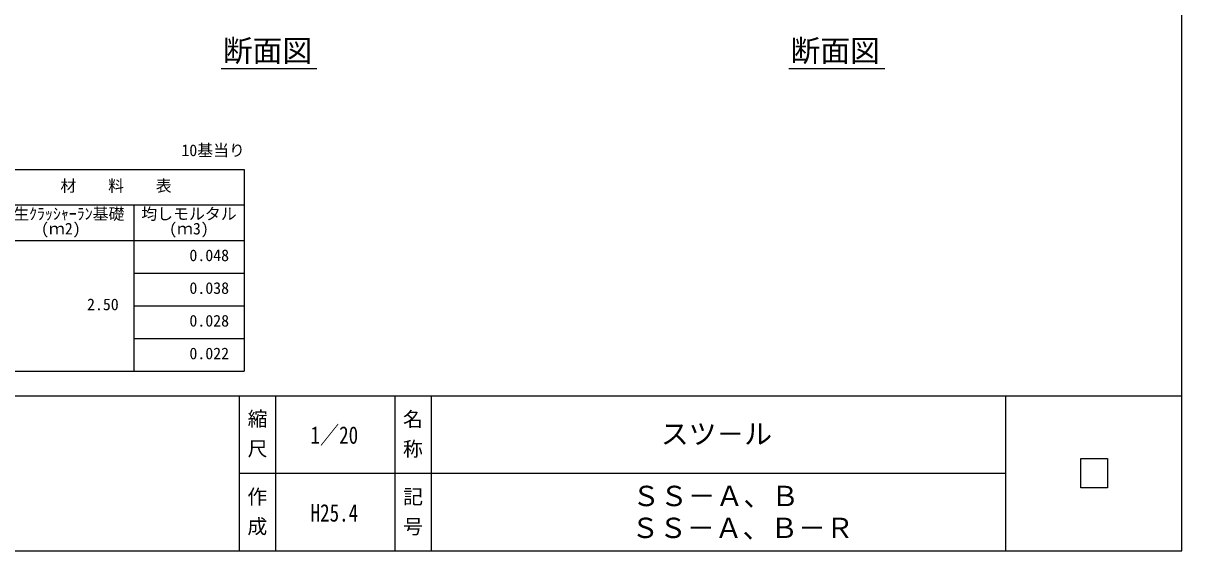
# Model space of a CAD drawing. Units: millimetres at full size, sheet at 1:20; details may follow other scales. Extents: x 103 to 5579, y 2009 to 5743.
# Drawn here: x 2640 to 5579, y 2009 to 3348 of the extents above; entities that cross this region are included whole.
import ezdxf
from ezdxf.enums import TextEntityAlignment as Align

# ---------------------------------------------------------------- set-up
doc = ezdxf.new("R2010")
doc.units = ezdxf.units.MM
doc.header["$LTSCALE"] = 20
for name, color, linetype, lineweight in [('0_2', 7, 'Continuous', 25), ('_0-0_', 7, 'Continuous', 25), ('寸法', 3, 'Continuous', 25)]:
    doc.layers.add(name, color=color, linetype=linetype, lineweight=lineweight)
doc.styles.add('@ＭＳ ゴシック', font='')
doc.styles.add('ＭＳ ゴシック', font='')
doc.styles.get('@ＭＳ ゴシック').set_extended_font_data('@MS Gothic')
doc.styles.get('ＭＳ ゴシック').set_extended_font_data('MS Gothic')

msp = doc.modelspace()

# ---------------------------------------------------------------- linework, layer by layer
at = {"layer": '0_2'}
for p, q in [((2180.47, 2977.19), (3200.47, 2977.19)), ((3200.47, 2977.19), (3200.47, 2465.19)), ((2550.47, 2887.19), (3200.47, 2887.19)), ((2920.47, 2887.19), (2920.47, 2465.19)), ((2180.47, 2797.19), (3200.47, 2797.19)), ((2920.47, 2714.19), (3200.47, 2714.19)), ((2920.47, 2631.19), (3200.47, 2631.19)), ((2920.47, 2548.19), (3200.47, 2548.19)), ((2180.47, 2465.19), (3200.47, 2465.19)), ((5131.73, 2205.95), (3187.83, 2205.95))]:
    msp.add_line(p, q, dxfattribs=at)
msp.add_lwpolyline([(5322.77, 2243.66), (5391.22, 2243.66), (5391.22, 2169.53), (5322.77, 2169.53)], close=True, dxfattribs=at)
at = {"layer": '_0-0_', "color": 6}
msp.add_line((103.15, 2402.53), (5579.41, 2402.53), dxfattribs=at)
at = {"layer": '_0-0_'}
for p, q in [((3187.83, 2402.53), (3187.83, 2009.37)), ((3279.75, 2402.53), (3279.75, 2009.37)), ((3582.71, 2402.53), (3582.71, 2009.6)), ((3674.63, 2402.53), (3674.63, 2009.37)), ((5131.73, 2402.53), (5131.73, 2009.37))]:
    msp.add_line(p, q, dxfattribs=at)
at = {"layer": '_0-0_', "color": 6}
msp.add_lwpolyline([(5579.41, 5633), (103.15, 5633), (103.15, 2009.37), (5579.41, 2009.37)], close=True, dxfattribs=at)
at = {"layer": '寸法'}
for p, q in [((3142.23, 3232.87), (3385.17, 3232.87)), ((4582.73, 3232.87), (4825.67, 3232.87))]:
    msp.add_line(p, q, dxfattribs=at)

# ---------------------------------------------------------------- texts
at = {"layer": '_0-0_', "style": 'ＭＳ ゴシック'}
for s, p in [('10基当り', (3041.2, 3002.03)), ('材\u3000\u3000料\u3000\u3000表', (2734.35, 2912.03)), ('再生ｸﾗｯｼｬｰﾗﾝ基礎', (2574.19, 2840.86)), ('均しモルタル', (2939.51, 2840.86)), ('(ｍ2)', (2685.07, 2803.21)), ('(ｍ3)', (3010.07, 2803.21)), ('0.048', (3061.68, 2735.53)), ('0.038', (3061.68, 2652.53)), ('2.50', (2801.84, 2611.03)), ('0.028', (3061.68, 2569.53)), ('0.022', (3061.68, 2486.53))]:
    msp.add_text(s, height=29.56, dxfattribs=at).set_placement(p, align=Align.BOTTOM_LEFT)
at = {"layer": '_0-0_', "style": '@ＭＳ ゴシック'}
for s, p in [(' 縮 尺 ', (3233.8, 2307.01)), ('名 称', (3627.86, 2306.22)), ('作 成', (3233.09, 2109.64)), ('記 号', (3628.37, 2109.64))]:
    msp.add_text(s, height=36.95, rotation=270, dxfattribs=at).set_placement(p, align=Align.MIDDLE_CENTER)
at = {"layer": '_0-0_', "style": 'ＭＳ ゴシック', "width": 0.8}
for s, p in [('1／20', (3429.33, 2303.15)), ('H25.4', (3429.33, 2105.72))]:
    msp.add_text(s, height=44.34, dxfattribs=at).set_placement(p, align=Align.MIDDLE_CENTER)
at = {"layer": '_0-0_', "style": 'ＭＳ ゴシック'}
for s, p in [('スツ－ル', (4398.76, 2306.1)), ('ＳＳ－Ａ、Ｂ', (4396.54, 2148.56)), ('ＳＳ－Ａ、Ｂ－Ｒ', (4464.9, 2067.62))]:
    msp.add_text(s, height=51.73, dxfattribs=at).set_placement(p, align=Align.MIDDLE_CENTER)
at = {"layer": '寸法', "style": 'ＭＳ ゴシック'}
for p in [(3146.23, 3234.15), (4586.73, 3234.15)]:
    msp.add_text('断面図\u3000', height=55.43, dxfattribs=at).set_placement(p, align=Align.BOTTOM_LEFT)

doc.saveas('drawing.dxf')
